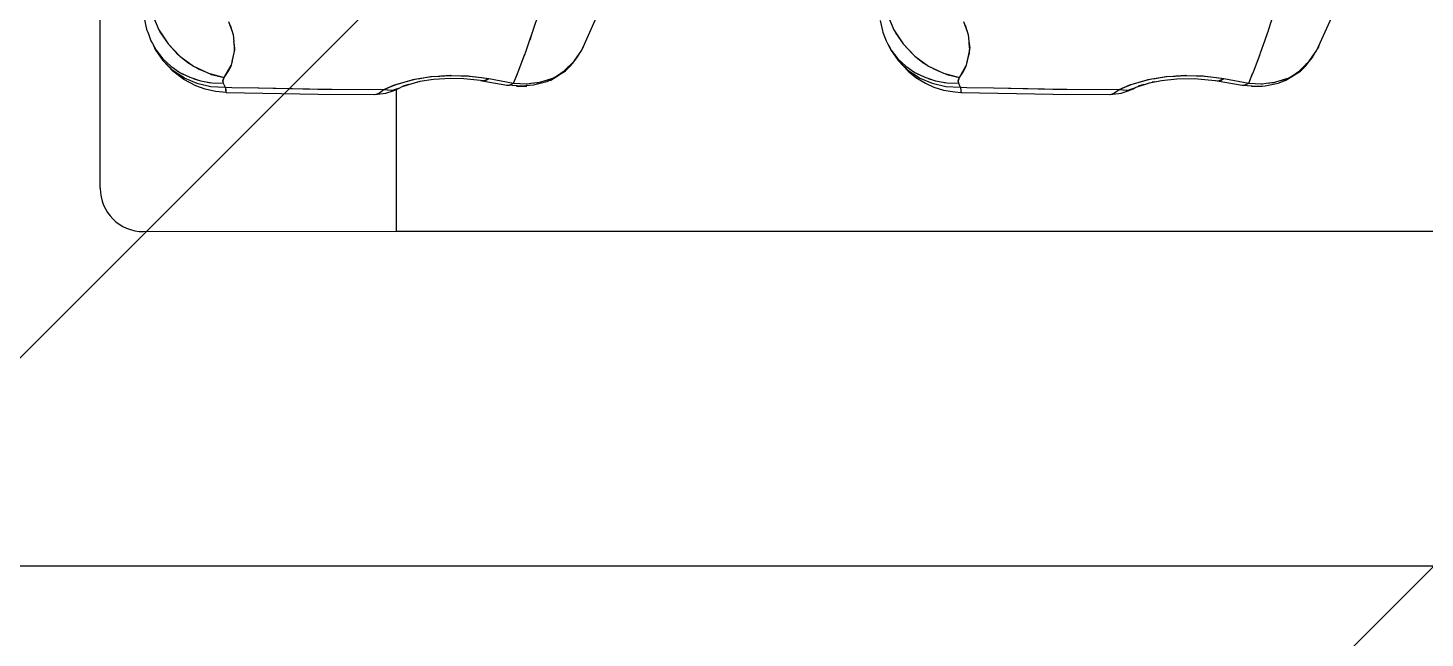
# Model space of a CAD drawing. Header units: millimetres. Extents: x 1084702 to 1166801, y 36632 to 124519.
# Drawn here: x 1102412.2 to 1102798.9, y 47152.3 to 47321.2 of the extents above; entities that cross this region are included whole.
import ezdxf

# ---------------------------------------------------------------- set-up
doc = ezdxf.new("R2010")
doc.units = ezdxf.units.MM
doc.header["$LTSCALE"] = 250
doc.layers.get('0').update_dxf_attribs({"color": 255})
doc.layers.add('%posline', color=240, linetype='Continuous')
doc.layers.add('%symbol', color=1, linetype='Continuous')
doc.styles.add('ROMANS', font='ROMANS.shx', dxfattribs={"height": 100})
doc.dimstyles.new('dott', dxfattribs={"dimscale": 100, "dimtxt": 150, "dimasz": 0.01, "dimexe": 0.5, "dimexo": 1, "dimgap": 1, "dimtad": 1, "dimdsep": 46, "dimtxsty": 'ROMANS', "dimcen": 1.5, "dimclrd": 1, "dimclre": 1, "dimclrt": 2, "dimazin": 2, "dimtfac": 1, "dimtmove": 2, "dimatfit": 3, "dimldrblk": 'DOT', "dimfxl": 1, "dimtvp": 100, "dimtolj": 1, "dimarcsym": 0})

# ---------------------------------------------------------------- blocks, each defined once
blk = doc.blocks.new('_Dot')
at = {"color": 0, "linetype": 'ByBlock', "lineweight": -2}
blk.add_line((-0.5, 0), (-1, 0), dxfattribs=at)
at = {"color": 0, "linetype": 'ByBlock', "const_width": 0.5}
blk.add_lwpolyline([(-0.25, 0, 1), (0.25, 0, 1)], format="xyb", close=True, dxfattribs=at)
blk = doc.blocks.new('GENERATOR-CENTER')
for p, q in [((-2385.61, -526.55), (-2385.61, -496.07)), ((-2372.58, -511.86), (-2373.45, -507.97)), ((-2371.14, -507.44), (-2369.37, -511.64)), ((-2350.1, -509.33), (-2349.02, -512.35)), ((-2349.63, -510.3), (-2349.07, -512.06)), ((-2265.61, -511.39), (-2264.31, -507.36)), ((-2252.27, -517.23), (-2248.17, -508.15)), ((-2169.73, -509.06), (-2169.08, -511.86)), ((-2167.64, -507.44), (-2165.87, -511.64)), ((-2146.6, -509.33), (-2145.52, -512.35)), ((-2146.13, -510.3), (-2145.57, -512.06)), ((-2062.11, -511.39), (-2060.81, -507.36)), ((-2048.77, -517.23), (-2044.67, -508.15)), ((-2372.58, -511.86), (-2372.44, -512.26)), ((-2372.44, -512.26), (-2372.37, -512.58)), ((-2372.44, -512.26), (-2372.07, -513.25)), ((-2372.37, -512.58), (-2372.07, -513.26)), ((-2372.07, -513.26), (-2371.55, -514.66)), ((-2369.37, -511.64), (-2366.82, -515.51)), ((-2369.15, -511.97), (-2368.92, -512.45)), ((-2368.92, -512.45), (-2366.82, -515.51)), ((-2349.07, -512.06), (-2349.01, -512.48)), ((-2348.99, -512.44), (-2348.84, -512.88)), ((-2348.84, -512.88), (-2348.65, -514.87)), ((-2266.73, -514.67), (-2265.98, -512.51)), ((-2266.62, -514.36), (-2265.9, -512.28)), ((-2265.98, -512.51), (-2265.89, -512.24)), ((-2265.89, -512.24), (-2265.82, -512.05)), ((-2265.82, -512.05), (-2265.61, -511.39)), ((-2169.08, -511.86), (-2168.94, -512.26)), ((-2168.94, -512.26), (-2168.57, -513.25)), ((-2168.94, -512.26), (-2168.87, -512.58)), ((-2168.87, -512.58), (-2168.57, -513.26)), ((-2168.57, -513.26), (-2168.05, -514.66)), ((-2165.87, -511.64), (-2163.32, -515.51)), ((-2165.65, -511.97), (-2165.42, -512.45)), ((-2165.42, -512.45), (-2163.32, -515.51)), ((-2145.57, -512.06), (-2145.51, -512.48)), ((-2145.49, -512.44), (-2145.34, -512.88)), ((-2145.34, -512.88), (-2145.15, -514.87)), ((-2063.23, -514.67), (-2062.48, -512.51)), ((-2063.12, -514.36), (-2062.4, -512.28)), ((-2062.48, -512.51), (-2062.39, -512.24)), ((-2062.39, -512.24), (-2062.32, -512.05)), ((-2062.32, -512.05), (-2062.11, -511.39)), ((-2371.55, -514.66), (-2371.12, -515.44)), ((-2371.12, -515.44), (-2370.88, -515.99)), ((-2371.12, -515.44), (-2370.1, -517.26)), ((-2370.88, -515.99), (-2370.54, -516.48)), ((-2370.88, -515.99), (-2370.37, -517.02)), ((-2370.84, -515.94), (-2370.72, -516.22)), ((-2370.84, -515.94), (-2370.72, -516.22)), ((-2370.37, -517.02), (-2368.25, -520.09)), ((-2370.37, -517.02), (-2370.37, -517.02)), ((-2370.37, -517.02), (-2368.24, -520.1)), ((-2370.37, -517.02), (-2368.43, -519.84)), ((-2370.1, -517.26), (-2368.26, -519.62)), ((-2366.82, -515.51), (-2364.28, -518.27)), ((-2366.82, -515.51), (-2363.59, -518.9)), ((-2349.07, -520.35), (-2348.5, -517.99)), ((-2348.93, -519.75), (-2348.47, -517.55)), ((-2348.68, -514.77), (-2348.41, -516.68)), ((-2348.63, -515.09), (-2348.44, -517.2)), ((-2348.56, -515.85), (-2348.54, -515.74)), ((-2348.5, -517.99), (-2348.46, -517.43)), ((-2348.45, -517.28), (-2348.41, -516.68)), ((-2348.45, -517.46), (-2348.43, -517.36)), ((-2348.44, -517.25), (-2348.43, -517.36)), ((-2268, -518.32), (-2267.89, -518.02)), ((-2267.89, -518.02), (-2266.73, -514.67)), ((-2254.42, -520.33), (-2252.27, -517.23)), ((-2253.63, -519.34), (-2252.84, -518.06)), ((-2252.05, -516.77), (-2251.88, -516.49)), ((-2251.88, -516.49), (-2251.68, -516)), ((-2168.05, -514.66), (-2167.62, -515.44)), ((-2167.62, -515.44), (-2166.6, -517.26)), ((-2167.62, -515.44), (-2167.38, -515.99)), ((-2167.38, -515.99), (-2167.04, -516.48)), ((-2167.38, -515.99), (-2166.87, -517.02)), ((-2167.34, -515.94), (-2167.22, -516.22)), ((-2167.34, -515.94), (-2167.22, -516.22)), ((-2166.87, -517.02), (-2164.74, -520.1)), ((-2166.87, -517.02), (-2166.87, -517.02)), ((-2166.87, -517.02), (-2164.75, -520.09)), ((-2166.87, -517.02), (-2164.93, -519.84)), ((-2166.6, -517.26), (-2164.76, -519.62)), ((-2163.32, -515.51), (-2160.09, -518.9)), ((-2163.32, -515.51), (-2160.78, -518.27)), ((-2145.57, -520.35), (-2145, -517.99)), ((-2145.43, -519.75), (-2144.97, -517.55)), ((-2145.18, -514.77), (-2144.91, -516.68)), ((-2145.13, -515.09), (-2144.94, -517.2)), ((-2145.06, -515.85), (-2145.04, -515.74)), ((-2145, -517.99), (-2144.96, -517.43)), ((-2144.95, -517.28), (-2144.91, -516.68)), ((-2144.95, -517.46), (-2144.93, -517.36)), ((-2144.94, -517.25), (-2144.93, -517.36)), ((-2064.5, -518.32), (-2064.39, -518.02)), ((-2064.39, -518.02), (-2063.23, -514.67)), ((-2050.92, -520.33), (-2048.77, -517.23)), ((-2050.13, -519.34), (-2049.34, -518.06)), ((-2048.55, -516.77), (-2048.38, -516.49)), ((-2048.38, -516.49), (-2048.18, -516)), ((-2369.18, -518.44), (-2368.75, -519.06)), ((-2368.75, -519.06), (-2368.52, -519.28)), ((-2368.26, -519.62), (-2366.06, -521.68)), ((-2368.24, -520.1), (-2365.55, -522.74)), ((-2368.24, -520.1), (-2368.24, -520.1)), ((-2368.24, -520.1), (-2365.55, -522.75)), ((-2365.48, -523.04), (-2368.24, -520.1)), ((-2366.06, -521.68), (-2363.56, -523.41)), ((-2364.28, -518.27), (-2363.86, -518.6)), ((-2363.59, -518.9), (-2359.81, -521.65)), ((-2362.83, -519.45), (-2361.37, -520.63)), ((-2361.37, -520.63), (-2360.41, -521.2)), ((-2361.25, -520.7), (-2360.95, -520.82)), ((-2359.81, -521.65), (-2355.64, -523.65)), ((-2359.14, -521.97), (-2358.18, -522.54)), ((-2351.26, -524.82), (-2349.36, -521.53)), ((-2350.14, -523.16), (-2349.39, -521.66)), ((-2349.39, -521.66), (-2349.35, -521.48)), ((-2349.34, -521.5), (-2349.26, -521.36)), ((-2349.26, -521.36), (-2349.02, -520.18)), ((-2269.88, -523.28), (-2268.86, -520.58)), ((-2268.86, -520.59), (-2268.11, -518.64)), ((-2268.76, -520.32), (-2268.01, -518.35)), ((-2268.11, -518.64), (-2268, -518.32)), ((-2257.13, -522.98), (-2254.42, -520.33)), ((-2256.6, -522.82), (-2254.78, -520.89)), ((-2256.6, -522.82), (-2255.39, -521.54)), ((-2256.59, -522.45), (-2255.86, -521.86)), ((-2255.86, -521.86), (-2255.06, -520.96)), ((-2255.39, -521.54), (-2254.78, -520.89)), ((-2255.39, -521.54), (-2255.39, -521.54)), ((-2254.78, -520.89), (-2253.63, -519.34)), ((-2254.09, -519.86), (-2253.63, -519.34)), ((-2165.68, -518.44), (-2165.25, -519.06)), ((-2165.25, -519.06), (-2165.02, -519.28)), ((-2164.76, -519.62), (-2162.56, -521.68)), ((-2164.74, -520.1), (-2162.05, -522.75)), ((-2164.74, -520.1), (-2164.74, -520.1)), ((-2164.74, -520.1), (-2162.05, -522.74)), ((-2164.74, -520.1), (-2161.98, -523.04)), ((-2162.56, -521.68), (-2160.06, -523.41)), ((-2160.78, -518.27), (-2160.36, -518.6)), ((-2160.09, -518.9), (-2156.31, -521.65)), ((-2159.33, -519.45), (-2157.87, -520.63)), ((-2157.87, -520.63), (-2156.91, -521.2)), ((-2157.75, -520.7), (-2157.45, -520.82)), ((-2156.31, -521.65), (-2152.14, -523.65)), ((-2155.64, -521.97), (-2154.68, -522.54)), ((-2147.76, -524.82), (-2145.86, -521.53)), ((-2146.64, -523.16), (-2145.89, -521.66)), ((-2145.89, -521.66), (-2145.85, -521.48)), ((-2145.84, -521.5), (-2145.76, -521.36)), ((-2145.76, -521.36), (-2145.52, -520.18)), ((-2066.38, -523.28), (-2065.36, -520.58)), ((-2065.36, -520.59), (-2064.61, -518.64)), ((-2065.26, -520.32), (-2064.51, -518.35)), ((-2064.61, -518.64), (-2064.5, -518.32)), ((-2053.63, -522.98), (-2050.92, -520.33)), ((-2053.1, -522.82), (-2051.28, -520.89)), ((-2053.1, -522.82), (-2051.89, -521.54)), ((-2053.09, -522.45), (-2052.36, -521.86)), ((-2052.36, -521.86), (-2051.56, -520.96)), ((-2051.89, -521.54), (-2051.28, -520.89)), ((-2051.89, -521.54), (-2051.89, -521.54)), ((-2051.28, -520.89), (-2050.13, -519.34)), ((-2050.59, -519.86), (-2050.13, -519.34)), ((-2365.55, -522.75), (-2362.38, -524.86)), ((-2365.55, -522.75), (-2365.54, -522.75)), ((-2365.54, -522.75), (-2362.37, -524.87)), ((-2362.47, -525.37), (-2365.48, -523.04)), ((-2363.56, -523.41), (-2360.79, -524.76)), ((-2363.16, -523.6), (-2362.89, -523.78)), ((-2362.89, -523.78), (-2362.18, -524.08)), ((-2359.14, -527.09), (-2362.47, -525.37)), ((-2362.37, -524.87), (-2358.83, -526.39)), ((-2362.37, -524.87), (-2362.37, -524.87)), ((-2362.37, -524.87), (-2358.82, -526.39)), ((-2360.79, -524.76), (-2357.83, -525.72)), ((-2359.9, -525.05), (-2359.33, -525.29)), ((-2359.33, -525.29), (-2358.72, -525.43)), ((-2358.18, -522.54), (-2356.48, -523.25)), ((-2357.99, -522.62), (-2357.52, -522.75)), ((-2357.83, -525.72), (-2354.71, -526.25)), ((-2356.27, -525.98), (-2355.5, -526.16)), ((-2355.64, -523.65), (-2351.26, -524.82)), ((-2355.26, -523.75), (-2354.78, -523.95)), ((-2354.78, -523.95), (-2351.26, -524.82)), ((-2352.13, -524.61), (-2352.04, -524.61)), ((-2351.64, -525.88), (-2351.26, -524.82)), ((-2351.64, -525.85), (-2351.55, -525.33)), ((-2351.64, -525.85), (-2351.52, -526.36)), ((-2351.64, -525.88), (-2351.52, -526.36)), ((-2351.55, -525.33), (-2351.26, -524.82)), ((-2351.26, -524.82), (-2350.14, -523.16)), ((-2351.17, -524.67), (-2351.16, -524.67)), ((-2351.03, -524.43), (-2351.01, -524.46)), ((-2350.16, -523.2), (-2350.14, -522.89)), ((-2350.1, -522.81), (-2349.96, -522.81)), ((-2350.1, -522.81), (-2349.96, -522.81)), ((-2304.1, -526.85), (-2299.17, -525.43)), ((-2303.69, -526.71), (-2299.25, -525.45)), ((-2297.12, -525.95), (-2300.29, -526.8)), ((-2299.25, -525.45), (-2297.97, -525.23)), ((-2299.17, -525.43), (-2299.11, -525.41)), ((-2299.11, -525.41), (-2293.89, -524.56)), ((-2297.87, -526.04), (-2297.24, -525.93)), ((-2297.56, -525.16), (-2294.13, -524.58)), ((-2293.3, -525.34), (-2297.12, -525.95)), ((-2294.13, -524.58), (-2291.54, -524.4)), ((-2293.88, -524.56), (-2288.31, -524.27)), ((-2288.64, -525.05), (-2293.3, -525.34)), ((-2291.31, -524.39), (-2288.64, -524.21)), ((-2288.64, -524.21), (-2288.41, -524.22)), ((-2284.93, -525.14), (-2288.64, -525.05)), ((-2288.4, -524.22), (-2283.15, -524.41)), ((-2288.31, -524.27), (-2283.76, -524.37)), ((-2279.42, -525.75), (-2284.93, -525.14)), ((-2283.76, -524.37), (-2283.44, -524.4)), ((-2283.43, -524.4), (-2280.05, -524.77)), ((-2283.15, -524.41), (-2282.5, -524.5)), ((-2282.38, -524.51), (-2278.03, -525.12)), ((-2281.59, -524.6), (-2281.57, -524.63)), ((-2280.31, -525.63), (-2279.87, -525.77)), ((-2280.05, -524.77), (-2278.03, -525.12)), ((-2279.87, -525.77), (-2279.59, -525.73)), ((-2279.87, -525.77), (-2273.02, -526.98)), ((-2279.42, -525.75), (-2278.03, -525.12)), ((-2279.26, -525.68), (-2278.96, -525.64)), ((-2278.96, -525.64), (-2278.03, -525.12)), ((-2278.03, -525.12), (-2271.18, -526.4)), ((-2278.03, -525.12), (-2271.18, -526.4)), ((-2271.18, -526.4), (-2270.09, -523.79)), ((-2271.18, -526.4), (-2270.18, -524.01)), ((-2270.24, -524.14), (-2270.23, -524.14)), ((-2270.18, -524.01), (-2270.07, -523.73)), ((-2270.07, -523.73), (-2269.88, -523.28)), ((-2263.64, -526.05), (-2262.73, -525.76)), ((-2262.74, -525.76), (-2261.28, -525.36)), ((-2262.71, -525.75), (-2260.61, -525.07)), ((-2259.8, -524.97), (-2261.93, -526.02)), ((-2261.28, -525.36), (-2260.59, -525.06)), ((-2260.95, -525.66), (-2259.27, -524.48)), ((-2260.95, -525.66), (-2259.26, -524.48)), ((-2260.6, -525.07), (-2260.26, -524.96)), ((-2260.26, -524.96), (-2259.26, -524.48)), ((-2256.86, -523.04), (-2259.8, -524.97)), ((-2259.27, -524.48), (-2259.27, -524.48)), ((-2259.26, -524.48), (-2257.13, -522.98)), ((-2259.26, -524.48), (-2258.5, -523.99)), ((-2259.26, -524.48), (-2258.69, -524.21)), ((-2258.69, -524.21), (-2256.82, -523.01)), ((-2258.5, -523.99), (-2258.04, -523.62)), ((-2257.06, -523.16), (-2256.86, -523.04)), ((-2256.86, -523.04), (-2256.84, -523.02)), ((-2256.82, -523.01), (-2256.6, -522.82)), ((-2162.05, -522.75), (-2162.04, -522.75)), ((-2162.05, -522.75), (-2158.88, -524.86)), ((-2162.04, -522.75), (-2158.87, -524.87)), ((-2161.98, -523.04), (-2159.86, -524.77)), ((-2160.06, -523.41), (-2157.29, -524.76)), ((-2159.86, -524.77), (-2157.18, -526.35)), ((-2159.66, -523.6), (-2159.39, -523.78)), ((-2159.39, -523.78), (-2158.68, -524.08)), ((-2158.87, -524.87), (-2155.32, -526.39)), ((-2158.87, -524.87), (-2158.87, -524.87)), ((-2158.87, -524.87), (-2155.33, -526.39)), ((-2157.29, -524.76), (-2154.33, -525.72)), ((-2156.4, -525.05), (-2155.83, -525.29)), ((-2155.83, -525.29), (-2155.22, -525.43)), ((-2154.68, -522.54), (-2152.98, -523.25)), ((-2154.49, -522.62), (-2154.02, -522.75)), ((-2154.33, -525.72), (-2151.21, -526.25)), ((-2152.77, -525.98), (-2152, -526.16)), ((-2152.14, -523.65), (-2147.76, -524.82)), ((-2151.76, -523.75), (-2151.28, -523.95)), ((-2151.28, -523.95), (-2147.76, -524.82)), ((-2148.63, -524.61), (-2148.54, -524.61)), ((-2148.14, -525.88), (-2147.76, -524.82)), ((-2148.14, -525.85), (-2148.05, -525.33)), ((-2148.14, -525.85), (-2148.02, -526.36)), ((-2148.14, -525.88), (-2148.02, -526.36)), ((-2148.05, -525.33), (-2147.76, -524.82)), ((-2147.76, -524.82), (-2146.64, -523.16)), ((-2147.67, -524.67), (-2147.66, -524.67)), ((-2147.53, -524.43), (-2147.51, -524.46)), ((-2146.66, -523.2), (-2146.64, -522.89)), ((-2146.6, -522.81), (-2146.46, -522.81)), ((-2146.6, -522.81), (-2146.46, -522.81)), ((-2100.6, -526.85), (-2095.67, -525.43)), ((-2100.19, -526.71), (-2095.75, -525.45)), ((-2095.75, -525.45), (-2094.47, -525.23)), ((-2095.67, -525.43), (-2095.61, -525.41)), ((-2095.61, -525.41), (-2090.39, -524.56)), ((-2095.16, -526.31), (-2091.83, -525.61)), ((-2094.37, -526.04), (-2093.74, -525.93)), ((-2094.06, -525.16), (-2090.63, -524.58)), ((-2091.83, -525.61), (-2087.53, -525.14)), ((-2090.63, -524.58), (-2088.04, -524.4)), ((-2090.38, -524.56), (-2084.81, -524.27)), ((-2087.81, -524.39), (-2085.14, -524.21)), ((-2087.53, -525.14), (-2082.75, -525.07)), ((-2085.14, -524.21), (-2084.91, -524.22)), ((-2084.9, -524.22), (-2079.65, -524.41)), ((-2084.81, -524.27), (-2080.26, -524.37)), ((-2082.75, -525.07), (-2075.92, -525.75)), ((-2080.26, -524.37), (-2079.94, -524.4)), ((-2079.93, -524.4), (-2076.55, -524.77)), ((-2079.65, -524.41), (-2079, -524.5)), ((-2078.88, -524.51), (-2074.53, -525.12)), ((-2078.09, -524.6), (-2078.07, -524.63)), ((-2076.81, -525.63), (-2076.37, -525.77)), ((-2076.55, -524.77), (-2074.53, -525.12)), ((-2076.37, -525.77), (-2076.09, -525.73)), ((-2076.37, -525.77), (-2069.52, -526.98)), ((-2075.92, -525.75), (-2074.53, -525.12)), ((-2075.76, -525.68), (-2075.46, -525.64)), ((-2075.46, -525.64), (-2074.53, -525.12)), ((-2074.53, -525.12), (-2067.68, -526.4)), ((-2074.53, -525.12), (-2067.68, -526.4)), ((-2067.68, -526.4), (-2066.59, -523.79)), ((-2067.68, -526.4), (-2066.68, -524.01)), ((-2066.74, -524.14), (-2066.73, -524.14)), ((-2066.68, -524.01), (-2066.57, -523.73)), ((-2066.57, -523.73), (-2066.38, -523.28)), ((-2060.14, -526.05), (-2059.23, -525.76)), ((-2059.53, -526.37), (-2057.41, -525.58)), ((-2059.24, -525.76), (-2057.78, -525.36)), ((-2059.21, -525.75), (-2057.11, -525.07)), ((-2057.78, -525.36), (-2057.09, -525.06)), ((-2057.45, -525.66), (-2055.77, -524.48)), ((-2057.45, -525.66), (-2055.76, -524.48)), ((-2057.41, -525.58), (-2053.36, -523.04)), ((-2057.1, -525.07), (-2056.76, -524.96)), ((-2056.76, -524.96), (-2055.76, -524.48)), ((-2055.77, -524.48), (-2055.77, -524.48)), ((-2055.76, -524.48), (-2053.63, -522.98)), ((-2055.76, -524.48), (-2055, -523.99)), ((-2055.76, -524.48), (-2055.19, -524.21)), ((-2055.19, -524.21), (-2053.32, -523.01)), ((-2055, -523.99), (-2054.54, -523.62)), ((-2053.56, -523.16), (-2053.36, -523.04)), ((-2053.36, -523.04), (-2053.34, -523.02)), ((-2053.32, -523.01), (-2053.1, -522.82)), ((-2385.61, -555.47), (-2385.61, -526.55)), ((-2356.58, -528.04), (-2359.14, -527.09)), ((-2358.82, -526.39), (-2354.99, -527.28)), ((-2358.82, -526.39), (-2358.81, -526.39)), ((-2358.81, -526.39), (-2354.99, -527.28)), ((-2353.73, -528.66), (-2356.58, -528.04)), ((-2355.5, -526.16), (-2355.16, -526.18)), ((-2354.99, -527.28), (-2351.02, -527.5)), ((-2354.99, -527.28), (-2354.99, -527.28)), ((-2354.99, -527.28), (-2351.08, -527.5)), ((-2354.71, -526.25), (-2351.52, -526.36)), ((-2350.76, -528.94), (-2353.73, -528.66)), ((-2351.52, -526.36), (-2351.02, -527.5)), ((-2351.52, -526.36), (-2351.02, -527.5)), ((-2351.04, -527.5), (-2351.02, -527.5)), ((-2351.02, -527.5), (-2350.95, -527.52)), ((-2351.02, -527.5), (-2350.95, -527.52)), ((-2350.95, -527.52), (-2350.87, -528.52)), ((-2350.95, -527.52), (-2350.89, -528.43)), ((-2350.95, -527.52), (-2349.18, -527.57)), ((-2350.89, -528.43), (-2350.87, -528.52)), ((-2350.87, -528.52), (-2350.86, -528.63)), ((-2350.86, -528.63), (-2350.75, -528.98)), ((-2350.85, -528.69), (-2350.81, -528.9)), ((-2350.81, -528.9), (-2350.77, -528.92)), ((-2350.75, -528.98), (-2325.31, -529.46)), ((-2349.18, -527.57), (-2341.8, -527.7)), ((-2341.83, -527.69), (-2325.39, -528.01)), ((-2341.66, -527.7), (-2322.97, -528.02)), ((-2325.39, -528.01), (-2322.92, -528.02)), ((-2325.31, -529.46), (-2309.66, -529.56)), ((-2322.95, -528.02), (-2321.47, -528.05)), ((-2321.47, -528.05), (-2307.07, -528.11)), ((-2309.66, -529.56), (-2308.91, -529.32)), ((-2309.54, -529.52), (-2306.52, -529.14)), ((-2308.92, -529.32), (-2308.65, -529.25)), ((-2308.91, -529.32), (-2308.6, -529.22)), ((-2308.65, -529.25), (-2308.62, -529.23)), ((-2308.6, -529.22), (-2307.07, -528.11)), ((-2307.15, -528.17), (-2307.07, -528.11)), ((-2307.07, -528.11), (-2304.1, -526.85)), ((-2307.07, -528.11), (-2305.06, -528.33)), ((-2307.06, -528.11), (-2303.91, -526.8)), ((-2307.06, -528.11), (-2307.06, -528.11)), ((-2307.05, -528.11), (-2304.79, -528.28)), ((-2306.52, -529.14), (-2304.52, -528.47)), ((-2305.06, -528.33), (-2304.79, -528.28)), ((-2304.79, -528.28), (-2304.57, -528.29)), ((-2304.57, -528.29), (-2304.12, -528.14)), ((-2304.52, -528.47), (-2303.18, -527.94)), ((-2304.12, -528.14), (-2302.69, -527.65)), ((-2304.12, -528.14), (-2303.18, -527.94)), ((-2303.88, -526.78), (-2303.69, -526.71)), ((-2303.61, -534.94), (-2303.61, -528.11)), ((-2303.61, -534.94), (-2303.61, -528.11)), ((-2303.18, -527.94), (-2302.69, -527.65)), ((-2302.69, -527.65), (-2302.33, -527.53)), ((-2300.29, -526.8), (-2302.33, -527.53)), ((-2301.7, -527.11), (-2300.08, -526.68)), ((-2273.02, -526.98), (-2272.53, -526.93)), ((-2268.91, -527.21), (-2272.89, -526.97)), ((-2272.53, -526.93), (-2272.21, -526.89)), ((-2272.53, -526.93), (-2272.29, -526.93)), ((-2272.29, -526.93), (-2272.21, -526.89)), ((-2272.21, -526.89), (-2272.11, -526.88)), ((-2272.11, -526.88), (-2271.18, -526.4)), ((-2271.18, -526.4), (-2267.68, -526.55)), ((-2271.18, -526.4), (-2267.5, -526.53)), ((-2270.35, -527.25), (-2269, -527.2)), ((-2269, -527.2), (-2267.46, -527.17)), ((-2265.68, -526.95), (-2268.91, -527.21)), ((-2267.68, -526.55), (-2267.49, -526.53)), ((-2267.49, -526.53), (-2267.32, -526.54)), ((-2267.32, -526.54), (-2266.36, -526.41)), ((-2266.37, -526.41), (-2264.35, -526.2)), ((-2266.34, -526.41), (-2263.99, -526.1)), ((-2261.93, -526.02), (-2265.68, -526.95)), ((-2264.35, -526.2), (-2263.98, -526.1)), ((-2263.98, -526.1), (-2263.64, -526.05)), ((-2157.18, -526.35), (-2154.83, -527.45)), ((-2155.32, -526.39), (-2155.31, -526.39)), ((-2155.32, -526.39), (-2151.49, -527.28)), ((-2155.31, -526.39), (-2151.49, -527.28)), ((-2154.83, -527.45), (-2152.16, -528.29)), ((-2152.16, -528.29), (-2148.99, -528.8)), ((-2152, -526.16), (-2151.66, -526.18)), ((-2151.49, -527.28), (-2147.58, -527.5)), ((-2151.49, -527.28), (-2151.49, -527.28)), ((-2151.49, -527.28), (-2147.52, -527.5)), ((-2151.21, -526.25), (-2148.02, -526.36)), ((-2148.99, -528.8), (-2147.26, -528.94)), ((-2148.02, -526.36), (-2147.52, -527.5)), ((-2148.02, -526.36), (-2147.52, -527.5)), ((-2147.54, -527.5), (-2147.52, -527.5)), ((-2147.52, -527.5), (-2147.45, -527.52)), ((-2147.52, -527.5), (-2147.45, -527.52)), ((-2147.45, -527.52), (-2145.68, -527.57)), ((-2147.45, -527.52), (-2147.39, -528.43)), ((-2147.45, -527.52), (-2147.37, -528.52)), ((-2147.39, -528.43), (-2147.37, -528.52)), ((-2147.37, -528.52), (-2147.36, -528.63)), ((-2147.36, -528.63), (-2147.25, -528.98)), ((-2147.35, -528.69), (-2147.31, -528.9)), ((-2147.31, -528.9), (-2147.27, -528.92)), ((-2147.25, -528.98), (-2121.81, -529.46)), ((-2145.68, -527.57), (-2138.3, -527.7)), ((-2138.33, -527.69), (-2121.89, -528.01)), ((-2138.16, -527.7), (-2119.47, -528.02)), ((-2121.89, -528.01), (-2119.42, -528.02)), ((-2121.81, -529.46), (-2106.16, -529.56)), ((-2119.45, -528.02), (-2117.97, -528.05)), ((-2117.97, -528.05), (-2103.57, -528.11)), ((-2106.16, -529.56), (-2105.41, -529.32)), ((-2106.04, -529.52), (-2103.02, -529.14)), ((-2105.42, -529.32), (-2105.15, -529.25)), ((-2105.41, -529.32), (-2105.1, -529.22)), ((-2105.15, -529.25), (-2105.12, -529.23)), ((-2105.1, -529.22), (-2103.57, -528.11)), ((-2103.65, -528.17), (-2103.57, -528.11)), ((-2103.57, -528.11), (-2100.6, -526.85)), ((-2103.57, -528.11), (-2101.56, -528.33)), ((-2103.56, -528.11), (-2100.41, -526.8)), ((-2103.56, -528.11), (-2103.56, -528.11)), ((-2103.55, -528.11), (-2101.29, -528.28)), ((-2103.02, -529.14), (-2101.02, -528.47)), ((-2101.56, -528.33), (-2101.29, -528.28)), ((-2101.29, -528.28), (-2101.07, -528.29)), ((-2101.07, -528.29), (-2100.62, -528.14)), ((-2101.02, -528.47), (-2099.68, -527.94)), ((-2100.62, -528.14), (-2099.19, -527.65)), ((-2100.62, -528.14), (-2099.68, -527.94)), ((-2100.38, -526.78), (-2100.19, -526.71)), ((-2099.68, -527.94), (-2099.19, -527.65)), ((-2099.19, -527.65), (-2098.83, -527.53)), ((-2098.83, -527.53), (-2095.16, -526.31)), ((-2098.2, -527.11), (-2096.58, -526.68)), ((-2069.52, -526.98), (-2069.03, -526.93)), ((-2069.39, -526.97), (-2065.41, -527.21)), ((-2069.03, -526.93), (-2068.71, -526.89)), ((-2069.03, -526.93), (-2068.79, -526.93)), ((-2068.79, -526.93), (-2068.71, -526.89)), ((-2068.71, -526.89), (-2068.61, -526.88)), ((-2068.61, -526.88), (-2067.68, -526.4)), ((-2067.68, -526.4), (-2064.18, -526.55)), ((-2067.68, -526.4), (-2064, -526.53)), ((-2066.85, -527.25), (-2065.5, -527.2)), ((-2065.5, -527.2), (-2063.96, -527.17)), ((-2065.41, -527.21), (-2063.15, -527.09)), ((-2064.18, -526.55), (-2063.99, -526.53)), ((-2063.99, -526.53), (-2063.82, -526.54)), ((-2063.82, -526.54), (-2062.86, -526.41)), ((-2063.15, -527.09), (-2059.53, -526.37)), ((-2062.87, -526.41), (-2060.85, -526.2)), ((-2062.84, -526.41), (-2060.49, -526.1)), ((-2060.85, -526.2), (-2060.48, -526.1)), ((-2060.48, -526.1), (-2060.14, -526.05)), ((-2303.61, -535.13), (-2303.61, -534.94)), ((-2303.61, -535.13), (-2303.61, -534.94)), ((-2303.61, -564.17), (-2303.61, -535.13)), ((-2303.61, -564.17), (-2303.61, -535.13)), ((-2303.61, -567.32), (-2303.61, -564.17)), ((-2303.61, -567.32), (-2303.61, -564.17)), ((-2373.61, -567.44), (-2303.61, -567.32)), ((-2373.61, -567.47), (-2373.61, -567.44)), ((-2303.61, -567.32), (-1856.16, -567.35)), ((-3075.61, -660), (274.39, -660))]:
    blk.add_line(p, q)
blk.add_arc((-2373.61, -555.47), 12, 180.012, 269.9947)
blk = doc.blocks.new('BL_1-deck_B4_2')
blk.add_blockref('GENERATOR-CENTER', (87054.78, 16083.83))

msp = doc.modelspace()

# ---------------------------------------------------------------- hatches: boundary and pattern name
at = {"layer": '%symbol', "true_color": 0x939598}
h = msp.add_hatch(dxfattribs=at)
h.set_pattern_fill('ANSI31', color=252, scale=100)
h.paths.add_polyline_path([(1097892.6, 52632.31), (1097892.6, 43032.31), (1109392.6, 43032.31), (1109392.6, 52632.31)])

# ---------------------------------------------------------------- block references
msp.add_blockref('BL_1-deck_B4_2', (1017763.01, 31748.48))

# ---------------------------------------------------------------- leaders
at = {"layer": '%posline', "linetype": 'ByBlock'}
for points in [[(1105977.01, 46518.41), (1099711.3, 53457.36)], [(1106280.81, 47363.31), (1101490.53, 42238.05)]]:
    msp.add_leader(points, dimstyle='dott', override={"dimasz": 2, "dimgap": 1, "dimtad": 0, "dimclrd": 256}, dxfattribs=at)

doc.saveas('drawing.dxf')
